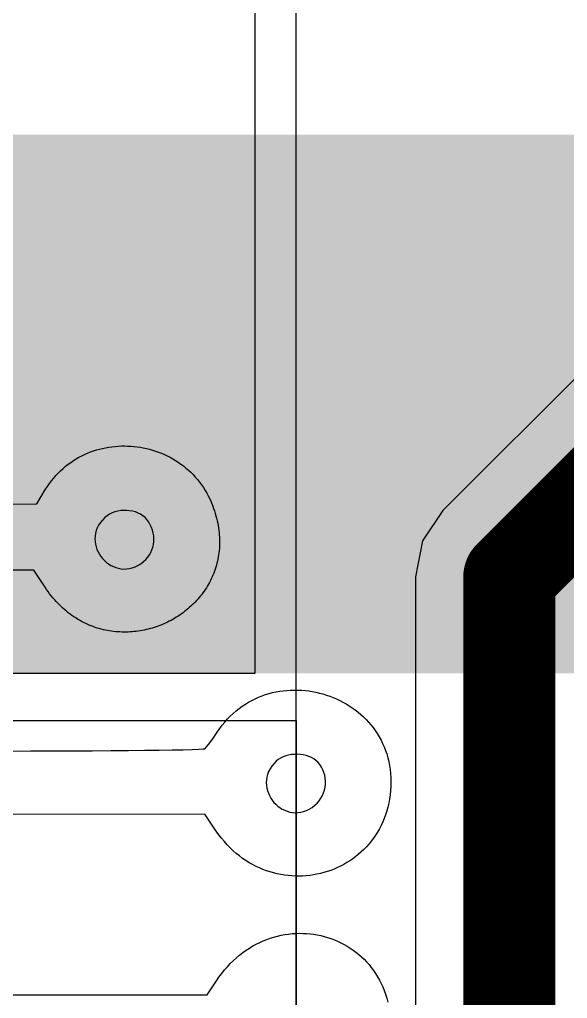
# Model space of a CAD drawing. Header units: inches. Extents: x -4 to 338, y -3 to 155.
# Drawn here: x 21.11 to 24.13, y 9.97 to 15.37 of the extents above; entities that cross this region are included whole.
import ezdxf

# ---------------------------------------------------------------- set-up
doc = ezdxf.new("R2010")
doc.units = ezdxf.units.IN
for name, color, linetype in [('Bottom Layer', 5, 'Continuous'), ('Bottom Overlay', 54, 'Continuous'), ('Top Layer', 1, 'Continuous'), ('Top Overlay', 2, 'Continuous')]:
    doc.layers.add(name, color=color, linetype=linetype)

# ---------------------------------------------------------------- blocks, each defined once
blk = doc.blocks.new('IMPORTED_IMAGE_B_1')
at = {"layer": 'Bottom Overlay'}
for p, q in [((18.2865, -7.6179), (18.3023, -7.6103)), ((18.3023, -7.6103), (18.3184, -7.6032)), ((18.3184, -7.6032), (18.3347, -7.5968)), ((18.3347, -7.5968), (18.3511, -7.5909)), ((18.3511, -7.5909), (18.3677, -7.5856)), ((18.3677, -7.5856), (18.3845, -7.5809)), ((18.3845, -7.5809), (18.4014, -7.5767)), ((18.4014, -7.5767), (18.4184, -7.5731)), ((18.4184, -7.5731), (18.4356, -7.5701)), ((18.4356, -7.5701), (18.4528, -7.5676)), ((18.4528, -7.5676), (18.4701, -7.5657)), ((18.4701, -7.5657), (18.4874, -7.5644)), ((18.4874, -7.5644), (18.5048, -7.5636)), ((18.5048, -7.5636), (18.5222, -7.5634)), ((18.5222, -7.5634), (18.5395, -7.5638)), ((18.5395, -7.5638), (18.5569, -7.5647)), ((18.5569, -7.5647), (18.5742, -7.5661)), ((18.5742, -7.5661), (18.5915, -7.5681)), ((18.5915, -7.5681), (18.6087, -7.5707)), ((18.6087, -7.5707), (18.6259, -7.5738)), ((18.6259, -7.5738), (18.6429, -7.5775)), ((18.6429, -7.5775), (18.6598, -7.5817)), ((18.6598, -7.5817), (18.6766, -7.5864)), ((18.6766, -7.5864), (18.6932, -7.5917)), ((18.6932, -7.5917), (18.7096, -7.5975)), ((18.7096, -7.5975), (18.7259, -7.6039)), ((18.7259, -7.6039), (18.742, -7.6108)), ((18.742, -7.6108), (18.7578, -7.6182)), ((18.1971, -7.6758), (18.2113, -7.6647)), ((18.2113, -7.6647), (18.2257, -7.6541)), ((18.2257, -7.6541), (18.2405, -7.6442)), ((18.2405, -7.6442), (18.2556, -7.6348)), ((18.2556, -7.6348), (18.2709, -7.6261)), ((18.2709, -7.6261), (18.2865, -7.6179)), ((18.7578, -7.6182), (18.7734, -7.6262)), ((18.7734, -7.6262), (18.7887, -7.6347)), ((18.7887, -7.6347), (18.8038, -7.6437)), ((18.8038, -7.6437), (18.8185, -7.6533)), ((18.8185, -7.6533), (18.833, -7.6633)), ((18.833, -7.6633), (18.8472, -7.6739)), ((18.1441, -7.7262), (18.1568, -7.7127)), ((18.1568, -7.7127), (18.1699, -7.6998)), ((18.1699, -7.6998), (18.1833, -7.6875)), ((18.1833, -7.6875), (18.1971, -7.6758)), ((18.8472, -7.6739), (18.861, -7.6851)), ((18.861, -7.6851), (18.8744, -7.6967)), ((18.8744, -7.6967), (18.8875, -7.7089)), ((18.8875, -7.7089), (18.9001, -7.7216)), ((18.0977, -7.7862), (18.1086, -7.7703)), ((18.1086, -7.7703), (18.12, -7.755)), ((18.12, -7.755), (18.1319, -7.7403)), ((18.1319, -7.7403), (18.1441, -7.7262)), ((18.9001, -7.7216), (18.9124, -7.7348)), ((18.9124, -7.7348), (18.9242, -7.7485)), ((18.9242, -7.7485), (18.9356, -7.7627)), ((18.9356, -7.7627), (18.9466, -7.7775)), ((18.0381, -7.8835), (18.0872, -7.8027)), ((18.0872, -7.8027), (18.0977, -7.7862)), ((18.9466, -7.7775), (18.957, -7.7927)), ((18.957, -7.7927), (18.967, -7.8085)), ((18.967, -7.8085), (18.9764, -7.8248)), ((18.9764, -7.8248), (18.9853, -7.8415)), ((18.9853, -7.8415), (18.9937, -7.8588)), ((18.9937, -7.8588), (19.0015, -7.8766)), ((19.0015, -7.8766), (19.0087, -7.8949)), ((16.9754, -7.8887), (18.0381, -7.8835)), ((18.4539, -7.9328), (18.4395, -7.9397)), ((18.469, -7.9272), (18.4539, -7.9328)), ((18.4539, -7.9328), (18.4539, -7.9328)), ((18.4849, -7.9231), (18.469, -7.9272)), ((18.469, -7.9272), (18.469, -7.9272)), ((18.5012, -7.9204), (18.4849, -7.9231)), ((18.4849, -7.9231), (18.4849, -7.9231)), ((18.5177, -7.9191), (18.5012, -7.9204)), ((18.5012, -7.9204), (18.5012, -7.9204)), ((18.5343, -7.9192), (18.5177, -7.9191)), ((18.5177, -7.9191), (18.5177, -7.9191)), ((18.5507, -7.9207), (18.5343, -7.9192)), ((18.5343, -7.9192), (18.5343, -7.9192)), ((18.5668, -7.9235), (18.5507, -7.9207)), ((18.5507, -7.9207), (18.5507, -7.9207)), ((18.5824, -7.9277), (18.5668, -7.9235)), ((18.5668, -7.9235), (18.5668, -7.9235)), ((18.5972, -7.9333), (18.5824, -7.9277)), ((18.5824, -7.9277), (18.5824, -7.9277)), ((18.6112, -7.9403), (18.5972, -7.9333)), ((18.5972, -7.9333), (18.5972, -7.9333)), ((19.0087, -7.8949), (19.0137, -7.9086)), ((19.0137, -7.9086), (19.0183, -7.9222)), ((19.0183, -7.9222), (19.0225, -7.9357)), ((19.0225, -7.9357), (19.0264, -7.9492)), ((18.3892, -7.9861), (18.3797, -8.0007)), ((18.4006, -7.9719), (18.3892, -7.9861)), ((18.3892, -7.9861), (18.3892, -7.9861)), ((18.4141, -7.958), (18.4006, -7.9719)), ((18.4006, -7.9719), (18.4006, -7.9719)), ((18.4262, -7.9482), (18.4141, -7.958)), ((18.4141, -7.958), (18.4141, -7.958)), ((18.4395, -7.9397), (18.4262, -7.9482)), ((18.4262, -7.9482), (18.4262, -7.9482)), ((18.4395, -7.9397), (18.4395, -7.9397)), ((18.6239, -7.9485), (18.6112, -7.9403)), ((18.6112, -7.9403), (18.6112, -7.9403)), ((18.6354, -7.9581), (18.6239, -7.9485)), ((18.6239, -7.9485), (18.6239, -7.9485)), ((18.6453, -7.9691), (18.6354, -7.9581)), ((18.6354, -7.9581), (18.6354, -7.9581)), ((18.6555, -7.9833), (18.6453, -7.9691)), ((18.6453, -7.9691), (18.6453, -7.9691)), ((18.6642, -7.9981), (18.6555, -7.9833)), ((18.6555, -7.9833), (18.6555, -7.9833)), ((19.0264, -7.9492), (19.0299, -7.9626)), ((19.0299, -7.9626), (19.033, -7.9759)), ((19.033, -7.9759), (19.0358, -7.9891)), ((19.0358, -7.9891), (19.0383, -8.0022)), ((18.3663, -8.0307), (18.3623, -8.0459)), ((18.3721, -8.0156), (18.3663, -8.0307)), ((18.3663, -8.0307), (18.3663, -8.0307)), ((18.3797, -8.0007), (18.3721, -8.0156)), ((18.3721, -8.0156), (18.3721, -8.0156)), ((18.3797, -8.0007), (18.3797, -8.0007)), ((18.6713, -8.0132), (18.6642, -7.9981)), ((18.6642, -7.9981), (18.6642, -7.9981)), ((18.6769, -8.0286), (18.6713, -8.0132)), ((18.6713, -8.0132), (18.6713, -8.0132)), ((18.681, -8.0442), (18.6769, -8.0286)), ((18.6769, -8.0286), (18.6769, -8.0286)), ((18.6835, -8.0599), (18.681, -8.0442)), ((18.681, -8.0442), (18.681, -8.0442)), ((19.0383, -8.0022), (19.0404, -8.0153)), ((19.0404, -8.0153), (19.0422, -8.0282)), ((19.0422, -8.0282), (19.0437, -8.0411)), ((19.0437, -8.0411), (19.0448, -8.0538)), ((18.3599, -8.0611), (18.3592, -8.0762)), ((18.3592, -8.0762), (18.3592, -8.0762)), ((18.3592, -8.0762), (18.3599, -8.0912)), ((18.3623, -8.0459), (18.3599, -8.0611)), ((18.3599, -8.0611), (18.3599, -8.0611)), ((18.3599, -8.0912), (18.3599, -8.0912)), ((18.3599, -8.0912), (18.3621, -8.106)), ((18.3623, -8.0459), (18.3623, -8.0459)), ((18.6821, -8.1067), (18.6841, -8.0913)), ((18.6845, -8.0757), (18.6835, -8.0599)), ((18.6835, -8.0599), (18.6835, -8.0599)), ((18.6841, -8.0913), (18.6845, -8.0757)), ((18.6841, -8.0913), (18.6841, -8.0913)), ((18.6845, -8.0757), (18.6845, -8.0757)), ((19.0448, -8.0538), (19.0456, -8.0665)), ((19.0456, -8.0665), (19.0461, -8.0791)), ((19.0461, -8.0791), (19.0463, -8.0915)), ((19.0463, -8.0915), (19.0462, -8.1039)), ((18.3621, -8.106), (18.3621, -8.106)), ((18.3621, -8.106), (18.3657, -8.1204)), ((18.3657, -8.1204), (18.3657, -8.1204)), ((18.3657, -8.1204), (18.3706, -8.1345)), ((18.3706, -8.1345), (18.3706, -8.1345)), ((18.3706, -8.1345), (18.3767, -8.1481)), ((18.3767, -8.1481), (18.3767, -8.1481)), ((18.3767, -8.1481), (18.3839, -8.161)), ((18.6594, -8.1646), (18.6673, -8.1509)), ((18.6673, -8.1509), (18.6737, -8.1366)), ((18.6673, -8.1509), (18.6673, -8.1509)), ((18.6737, -8.1366), (18.6786, -8.1219)), ((18.6737, -8.1366), (18.6737, -8.1366)), ((18.6786, -8.1219), (18.6821, -8.1067)), ((18.6786, -8.1219), (18.6786, -8.1219)), ((18.6821, -8.1067), (18.6821, -8.1067)), ((19.0427, -8.1523), (19.041, -8.1641)), ((19.044, -8.1403), (19.0427, -8.1523)), ((19.045, -8.1283), (19.044, -8.1403)), ((19.0457, -8.1161), (19.045, -8.1283)), ((19.0462, -8.1039), (19.0457, -8.1161)), ((18.3839, -8.161), (18.3839, -8.161)), ((18.3839, -8.161), (18.3923, -8.1734)), ((18.3923, -8.1734), (18.3923, -8.1734)), ((18.3923, -8.1734), (18.4016, -8.185)), ((18.4016, -8.185), (18.4016, -8.185)), ((18.4016, -8.185), (18.4119, -8.1958)), ((18.4119, -8.1958), (18.4119, -8.1958)), ((18.4119, -8.1958), (18.423, -8.2057)), ((18.423, -8.2057), (18.423, -8.2057)), ((18.423, -8.2057), (18.4349, -8.2145)), ((18.6118, -8.2129), (18.6271, -8.2012)), ((18.6271, -8.2012), (18.6393, -8.1898)), ((18.6271, -8.2012), (18.6271, -8.2012)), ((18.6393, -8.1898), (18.6501, -8.1776)), ((18.6393, -8.1898), (18.6393, -8.1898)), ((18.6501, -8.1776), (18.6594, -8.1646)), ((18.6501, -8.1776), (18.6501, -8.1776)), ((18.6594, -8.1646), (18.6594, -8.1646)), ((19.0345, -8.1988), (19.0318, -8.2101)), ((19.037, -8.1873), (19.0345, -8.1988)), ((19.0391, -8.1758), (19.037, -8.1873)), ((19.041, -8.1641), (19.0391, -8.1758)), ((18.0217, -8.2482), (16.267, -8.2482)), ((18.0844, -8.3432), (18.0217, -8.2482)), ((18.4349, -8.2145), (18.4349, -8.2145)), ((18.4349, -8.2145), (18.4475, -8.2223)), ((18.4475, -8.2223), (18.4475, -8.2223)), ((18.4475, -8.2223), (18.4608, -8.229)), ((18.4608, -8.229), (18.4608, -8.229)), ((18.4608, -8.229), (18.4746, -8.2344)), ((18.4746, -8.2344), (18.4746, -8.2344)), ((18.4746, -8.2344), (18.4889, -8.2384)), ((18.4889, -8.2384), (18.4889, -8.2384)), ((18.4889, -8.2384), (18.5036, -8.2411)), ((18.5036, -8.2411), (18.5036, -8.2411)), ((18.5036, -8.2411), (18.5186, -8.2422)), ((18.5186, -8.2422), (18.5339, -8.2418)), ((18.5186, -8.2422), (18.5186, -8.2422)), ((18.5339, -8.2418), (18.5494, -8.2397)), ((18.5339, -8.2418), (18.5339, -8.2418)), ((18.5494, -8.2397), (18.565, -8.2358)), ((18.5494, -8.2397), (18.5494, -8.2397)), ((18.565, -8.2358), (18.5807, -8.2301)), ((18.565, -8.2358), (18.565, -8.2358)), ((18.5807, -8.2301), (18.5963, -8.2225)), ((18.5807, -8.2301), (18.5807, -8.2301)), ((18.5963, -8.2225), (18.6118, -8.2129)), ((18.5963, -8.2225), (18.5963, -8.2225)), ((18.6118, -8.2129), (18.6118, -8.2129)), ((19.0183, -8.2542), (19.0143, -8.2649)), ((19.0221, -8.2434), (19.0183, -8.2542)), ((19.0256, -8.2324), (19.0221, -8.2434)), ((19.0288, -8.2213), (19.0256, -8.2324)), ((19.0318, -8.2101), (19.0288, -8.2213)), ((18.9958, -8.3063), (18.9906, -8.3163)), ((19.0008, -8.2962), (18.9958, -8.3063)), ((19.0055, -8.2859), (19.0008, -8.2962)), ((19.01, -8.2755), (19.0055, -8.2859)), ((19.0143, -8.2649), (19.01, -8.2755)), ((18.0926, -8.3553), (18.0844, -8.3432)), ((18.1009, -8.3671), (18.0926, -8.3553)), ((18.1094, -8.3785), (18.1009, -8.3671)), ((18.9613, -8.3642), (18.9548, -8.3733)), ((18.9675, -8.3549), (18.9613, -8.3642)), ((18.9736, -8.3455), (18.9675, -8.3549)), ((18.9795, -8.3359), (18.9736, -8.3455)), ((18.9852, -8.3262), (18.9795, -8.3359)), ((18.9906, -8.3163), (18.9852, -8.3262)), ((18.1181, -8.3897), (18.1094, -8.3785)), ((18.1269, -8.4005), (18.1181, -8.3897)), ((18.1359, -8.411), (18.1269, -8.4005)), ((18.145, -8.4211), (18.1359, -8.411)), ((18.1542, -8.431), (18.145, -8.4211)), ((18.9194, -8.4164), (18.9117, -8.4246)), ((18.9268, -8.4081), (18.9194, -8.4164)), ((18.9341, -8.3996), (18.9268, -8.4081)), ((18.9412, -8.391), (18.9341, -8.3996)), ((18.9481, -8.3822), (18.9412, -8.391)), ((18.9548, -8.3733), (18.9481, -8.3822)), ((18.1636, -8.4405), (18.1542, -8.431)), ((18.1731, -8.4497), (18.1636, -8.4405)), ((18.1827, -8.4586), (18.1731, -8.4497)), ((18.1925, -8.4672), (18.1827, -8.4586)), ((18.2023, -8.4755), (18.1925, -8.4672)), ((18.2123, -8.4835), (18.2023, -8.4755)), ((18.8624, -8.4698), (18.8537, -8.4767)), ((18.871, -8.4627), (18.8624, -8.4698)), ((18.8795, -8.4554), (18.871, -8.4627)), ((18.8878, -8.448), (18.8795, -8.4554)), ((18.896, -8.4403), (18.8878, -8.448)), ((18.9039, -8.4325), (18.896, -8.4403)), ((18.9117, -8.4246), (18.9039, -8.4325)), ((18.2223, -8.4911), (18.2123, -8.4835)), ((18.2325, -8.4985), (18.2223, -8.4911)), ((18.2428, -8.5056), (18.2325, -8.4985)), ((18.2531, -8.5123), (18.2428, -8.5056)), ((18.2636, -8.5188), (18.2531, -8.5123)), ((18.2741, -8.525), (18.2636, -8.5188)), ((18.2848, -8.5309), (18.2741, -8.525)), ((18.7786, -8.5253), (18.7687, -8.5305)), ((18.7884, -8.5199), (18.7786, -8.5253)), ((18.7981, -8.5143), (18.7884, -8.5199)), ((18.8077, -8.5085), (18.7981, -8.5143)), ((18.8172, -8.5025), (18.8077, -8.5085)), ((18.8265, -8.4963), (18.8172, -8.5025)), ((18.8357, -8.49), (18.8265, -8.4963)), ((18.8447, -8.4834), (18.8357, -8.49)), ((18.8537, -8.4767), (18.8447, -8.4834)), ((18.2955, -8.5364), (18.2848, -8.5309)), ((18.3062, -8.5418), (18.2955, -8.5364)), ((18.3171, -8.5468), (18.3062, -8.5418)), ((18.328, -8.5515), (18.3171, -8.5468)), ((18.3389, -8.5559), (18.328, -8.5515)), ((18.35, -8.5601), (18.3389, -8.5559)), ((18.361, -8.564), (18.35, -8.5601)), ((18.3721, -8.5676), (18.361, -8.564)), ((18.3833, -8.5709), (18.3721, -8.5676)), ((18.3945, -8.574), (18.3833, -8.5709)), ((18.4057, -8.5768), (18.3945, -8.574)), ((18.417, -8.5793), (18.4057, -8.5768)), ((18.4283, -8.5816), (18.417, -8.5793)), ((18.4396, -8.5836), (18.4283, -8.5816)), ((18.451, -8.5853), (18.4396, -8.5836)), ((18.6092, -8.5831), (18.598, -8.5848)), ((18.6203, -8.5811), (18.6092, -8.5831)), ((18.6313, -8.5789), (18.6203, -8.5811)), ((18.6423, -8.5765), (18.6313, -8.5789)), ((18.6533, -8.5739), (18.6423, -8.5765)), ((18.6642, -8.571), (18.6533, -8.5739)), ((18.675, -8.5679), (18.6642, -8.571)), ((18.6857, -8.5646), (18.675, -8.5679)), ((18.6964, -8.5611), (18.6857, -8.5646)), ((18.707, -8.5573), (18.6964, -8.5611)), ((18.7175, -8.5534), (18.707, -8.5573)), ((18.7279, -8.5492), (18.7175, -8.5534)), ((18.7383, -8.5448), (18.7279, -8.5492)), ((18.7485, -8.5402), (18.7383, -8.5448)), ((18.7586, -8.5355), (18.7485, -8.5402)), ((18.7687, -8.5305), (18.7586, -8.5355)), ((18.4623, -8.5868), (18.451, -8.5853)), ((18.4737, -8.588), (18.4623, -8.5868)), ((18.485, -8.5889), (18.4737, -8.588)), ((18.4964, -8.5896), (18.485, -8.5889)), ((18.5078, -8.5901), (18.4964, -8.5896)), ((18.5191, -8.5903), (18.5078, -8.5901)), ((18.5304, -8.5902), (18.5191, -8.5903)), ((18.5418, -8.5899), (18.5304, -8.5902)), ((18.5531, -8.5894), (18.5418, -8.5899)), ((18.5644, -8.5886), (18.5531, -8.5894)), ((18.5756, -8.5876), (18.5644, -8.5886)), ((18.5869, -8.5863), (18.5756, -8.5876)), ((18.598, -8.5848), (18.5869, -8.5863)), ((19.2243, -8.9666), (19.2427, -8.9575)), ((19.2427, -8.9575), (19.2614, -8.9493)), ((19.2614, -8.9493), (19.2803, -8.9418)), ((19.2803, -8.9418), (19.2994, -8.9351)), ((19.2994, -8.9351), (19.3188, -8.9293)), ((19.3188, -8.9293), (19.3383, -8.9242)), ((19.3383, -8.9242), (19.358, -8.9199)), ((19.358, -8.9199), (19.3778, -8.9163)), ((19.3778, -8.9163), (19.3977, -8.9136)), ((19.3977, -8.9136), (19.4176, -8.9115)), ((19.4176, -8.9115), (19.4377, -8.9103)), ((19.4377, -8.9103), (19.4577, -8.9098)), ((19.4577, -8.9098), (19.4777, -8.91)), ((19.4777, -8.91), (19.4977, -8.9109)), ((19.4977, -8.9109), (19.5177, -8.9126)), ((19.5177, -8.9126), (19.5376, -8.915)), ((19.5376, -8.915), (19.5573, -8.9181)), ((19.5573, -8.9181), (19.577, -8.9218)), ((19.577, -8.9218), (19.5965, -8.9263)), ((19.5965, -8.9263), (19.6158, -8.9315)), ((19.6158, -8.9315), (19.6349, -8.9373)), ((19.6349, -8.9373), (19.6538, -8.9438)), ((19.6538, -8.9438), (19.6725, -8.951)), ((19.6725, -8.951), (19.6908, -8.9589)), ((19.6908, -8.9589), (19.7089, -8.9673)), ((19.1372, -9.0245), (19.1539, -9.0112)), ((19.1539, -9.0112), (19.1709, -8.9988)), ((19.1709, -8.9988), (19.1884, -8.9873)), ((19.1884, -8.9873), (19.2062, -8.9765)), ((19.2062, -8.9765), (19.2243, -8.9666)), ((19.7089, -8.9673), (19.7266, -8.9765)), ((19.7266, -8.9765), (19.744, -8.9862)), ((19.744, -8.9862), (19.761, -8.9966)), ((19.761, -8.9966), (19.7776, -9.0076)), ((19.7776, -9.0076), (19.7937, -9.0193)), ((19.075, -9.0862), (19.0898, -9.0695)), ((19.0898, -9.0695), (19.1052, -9.0536)), ((19.1052, -9.0536), (19.1209, -9.0386)), ((19.1209, -9.0386), (19.1372, -9.0245)), ((19.7937, -9.0193), (19.8095, -9.0315)), ((19.8095, -9.0315), (19.8247, -9.0443)), ((19.8247, -9.0443), (19.8394, -9.0577)), ((19.8394, -9.0577), (19.8536, -9.0718)), ((19.0338, -9.1418), (19.0469, -9.1224)), ((19.0469, -9.1224), (19.0607, -9.1039)), ((19.0607, -9.1039), (19.075, -9.0862)), ((19.8536, -9.0718), (19.8673, -9.0863)), ((19.8673, -9.0863), (19.8804, -9.1015)), ((19.8804, -9.1015), (19.8928, -9.1172)), ((19.8928, -9.1172), (19.9047, -9.1335)), ((18.9926, -9.201), (19.0126, -9.1732)), ((19.0126, -9.1732), (19.0338, -9.1418)), ((19.9047, -9.1335), (19.9159, -9.1503)), ((19.9159, -9.1503), (19.9264, -9.1677)), ((19.9264, -9.1677), (19.9362, -9.1856)), ((18.9647, -9.2334), (18.9758, -9.222)), ((18.9758, -9.222), (18.9926, -9.201)), ((19.9362, -9.1856), (19.9453, -9.204)), ((19.9453, -9.204), (19.9536, -9.223)), ((19.9536, -9.223), (19.9612, -9.2425)), ((17.8834, -9.2463), (18.0039, -9.2459)), ((18.0039, -9.2459), (18.1215, -9.2455)), ((18.1215, -9.2455), (18.2353, -9.2449)), ((18.2353, -9.2449), (18.3443, -9.2443)), ((18.3443, -9.2443), (18.4476, -9.2436)), ((18.4476, -9.2436), (18.5443, -9.2428)), ((18.5443, -9.2428), (18.6333, -9.2419)), ((18.6333, -9.2419), (18.7138, -9.2409)), ((18.7138, -9.2409), (18.7848, -9.2399)), ((18.7848, -9.2399), (18.8454, -9.2387)), ((18.8454, -9.2387), (18.8947, -9.2375)), ((18.8947, -9.2375), (18.9316, -9.2362)), ((18.9316, -9.2362), (18.9552, -9.2348)), ((18.9552, -9.2348), (18.9647, -9.2334)), ((19.3828, -9.285), (19.3701, -9.293)), ((19.3966, -9.2783), (19.3828, -9.285)), ((19.3828, -9.285), (19.3828, -9.285)), ((19.4112, -9.2729), (19.3966, -9.2783)), ((19.3966, -9.2783), (19.3966, -9.2783)), ((19.4266, -9.2688), (19.4112, -9.2729)), ((19.4112, -9.2729), (19.4112, -9.2729)), ((19.4426, -9.266), (19.4266, -9.2688)), ((19.4266, -9.2688), (19.4266, -9.2688)), ((19.4588, -9.2645), (19.4426, -9.266)), ((19.4426, -9.266), (19.4426, -9.266)), ((19.4752, -9.2642), (19.4588, -9.2645)), ((19.4588, -9.2645), (19.4588, -9.2645)), ((19.4915, -9.2652), (19.4752, -9.2642)), ((19.4752, -9.2642), (19.4752, -9.2642)), ((19.5076, -9.2675), (19.4915, -9.2652)), ((19.4915, -9.2652), (19.4915, -9.2652)), ((19.5232, -9.271), (19.5076, -9.2675)), ((19.5076, -9.2675), (19.5076, -9.2675)), ((19.5383, -9.2758), (19.5232, -9.271)), ((19.5232, -9.271), (19.5232, -9.271)), ((19.5524, -9.2819), (19.5383, -9.2758)), ((19.5383, -9.2758), (19.5383, -9.2758)), ((19.5656, -9.2892), (19.5524, -9.2819)), ((19.5524, -9.2819), (19.5524, -9.2819)), ((19.9612, -9.2425), (19.9679, -9.2624)), ((19.9679, -9.2624), (19.9739, -9.2829)), ((19.9739, -9.2829), (19.9789, -9.3039)), ((19.3338, -9.3303), (19.3243, -9.3449)), ((19.3452, -9.3161), (19.3338, -9.3303)), ((19.3338, -9.3303), (19.3338, -9.3303)), ((19.3587, -9.3023), (19.3452, -9.3161)), ((19.3452, -9.3161), (19.3452, -9.3161)), ((19.3701, -9.293), (19.3587, -9.3023)), ((19.3587, -9.3023), (19.3587, -9.3023)), ((19.3701, -9.293), (19.3701, -9.293)), ((19.5775, -9.2977), (19.5656, -9.2892)), ((19.5656, -9.2892), (19.5656, -9.2892)), ((19.5881, -9.3075), (19.5775, -9.2977)), ((19.5775, -9.2977), (19.5775, -9.2977)), ((19.5989, -9.3204), (19.5881, -9.3075)), ((19.5881, -9.3075), (19.5881, -9.3075)), ((19.6082, -9.3343), (19.5989, -9.3204)), ((19.5989, -9.3204), (19.5989, -9.3204)), ((19.6158, -9.349), (19.6082, -9.3343)), ((19.6082, -9.3343), (19.6082, -9.3343)), ((19.9789, -9.3039), (19.9831, -9.3253)), ((19.9831, -9.3253), (19.9864, -9.3473)), ((19.3069, -9.3901), (19.3045, -9.4053)), ((19.3109, -9.3749), (19.3069, -9.3901)), ((19.3069, -9.3901), (19.3069, -9.3901)), ((19.3167, -9.3598), (19.3109, -9.3749)), ((19.3109, -9.3749), (19.3109, -9.3749)), ((19.3243, -9.3449), (19.3167, -9.3598)), ((19.3167, -9.3598), (19.3167, -9.3598)), ((19.3243, -9.3449), (19.3243, -9.3449)), ((19.6218, -9.3642), (19.6158, -9.349)), ((19.6158, -9.349), (19.6158, -9.349)), ((19.6262, -9.38), (19.6218, -9.3642)), ((19.6218, -9.3642), (19.6218, -9.3642)), ((19.629, -9.3962), (19.6262, -9.38)), ((19.6262, -9.38), (19.6262, -9.38)), ((19.9864, -9.3473), (19.9888, -9.3697)), ((19.9888, -9.3697), (19.9902, -9.3925)), ((19.9902, -9.3925), (19.9906, -9.4158)), ((19.3045, -9.4053), (19.3038, -9.4204)), ((19.3038, -9.4204), (19.3038, -9.4204)), ((19.3038, -9.4204), (19.3045, -9.4354)), ((19.3045, -9.4053), (19.3045, -9.4053)), ((19.3045, -9.4354), (19.3045, -9.4354)), ((19.3045, -9.4354), (19.3067, -9.4502)), ((19.6245, -9.4614), (19.628, -9.4452)), ((19.628, -9.4452), (19.6299, -9.4289)), ((19.628, -9.4452), (19.628, -9.4452)), ((19.6302, -9.4125), (19.629, -9.3962)), ((19.629, -9.3962), (19.629, -9.3962)), ((19.6299, -9.4289), (19.6302, -9.4125)), ((19.6299, -9.4289), (19.6299, -9.4289)), ((19.6302, -9.4125), (19.6302, -9.4125)), ((19.9901, -9.4404), (19.9886, -9.4644)), ((19.9906, -9.4158), (19.9901, -9.4404)), ((19.3067, -9.4502), (19.3067, -9.4502)), ((19.3067, -9.4502), (19.3103, -9.4647)), ((19.3103, -9.4647), (19.3103, -9.4647)), ((19.3103, -9.4647), (19.3152, -9.4787)), ((19.3152, -9.4787), (19.3152, -9.4787)), ((19.3152, -9.4787), (19.3213, -9.4923)), ((19.3213, -9.4923), (19.3213, -9.4923)), ((19.3213, -9.4923), (19.3285, -9.5053)), ((19.6049, -9.5069), (19.613, -9.4923)), ((19.613, -9.4923), (19.6195, -9.4771)), ((19.613, -9.4923), (19.613, -9.4923)), ((19.6195, -9.4771), (19.6245, -9.4614)), ((19.6195, -9.4771), (19.6195, -9.4771)), ((19.6245, -9.4614), (19.6245, -9.4614)), ((19.9862, -9.4879), (19.9829, -9.5109)), ((19.9886, -9.4644), (19.9862, -9.4879)), ((19.3285, -9.5053), (19.3285, -9.5053)), ((19.3285, -9.5053), (19.3369, -9.5176)), ((19.3369, -9.5176), (19.3369, -9.5176)), ((19.3369, -9.5176), (19.3462, -9.5292)), ((19.3462, -9.5292), (19.3462, -9.5292)), ((19.3462, -9.5292), (19.3565, -9.54)), ((19.3565, -9.54), (19.3565, -9.54)), ((19.3565, -9.54), (19.3676, -9.5499)), ((19.3676, -9.5499), (19.3676, -9.5499)), ((19.3676, -9.5499), (19.3795, -9.5588)), ((19.5564, -9.5571), (19.5717, -9.5454)), ((19.5717, -9.5454), (19.5843, -9.5336)), ((19.5717, -9.5454), (19.5717, -9.5454)), ((19.5843, -9.5336), (19.5953, -9.5207)), ((19.5843, -9.5336), (19.5843, -9.5336)), ((19.5953, -9.5207), (19.6049, -9.5069)), ((19.5953, -9.5207), (19.5953, -9.5207)), ((19.6049, -9.5069), (19.6049, -9.5069)), ((19.9736, -9.5554), (19.9678, -9.5767)), ((19.9787, -9.5334), (19.9736, -9.5554)), ((19.9829, -9.5109), (19.9787, -9.5334)), ((18.9645, -9.5936), (17.1117, -9.5976)), ((19.0281, -9.6876), (18.9645, -9.5936)), ((19.3795, -9.5588), (19.3795, -9.5588)), ((19.3795, -9.5588), (19.3921, -9.5666)), ((19.3921, -9.5666), (19.3921, -9.5666)), ((19.3921, -9.5666), (19.4054, -9.5732)), ((19.4054, -9.5732), (19.4054, -9.5732)), ((19.4054, -9.5732), (19.4192, -9.5786)), ((19.4192, -9.5786), (19.4192, -9.5786)), ((19.4192, -9.5786), (19.4335, -9.5827)), ((19.4335, -9.5827), (19.4335, -9.5827)), ((19.4335, -9.5827), (19.4482, -9.5853)), ((19.4482, -9.5853), (19.4482, -9.5853)), ((19.4482, -9.5853), (19.4632, -9.5865)), ((19.4632, -9.5865), (19.4785, -9.586)), ((19.4632, -9.5865), (19.4632, -9.5865)), ((19.4785, -9.586), (19.494, -9.5839)), ((19.4785, -9.586), (19.4785, -9.586)), ((19.494, -9.5839), (19.5096, -9.5801)), ((19.494, -9.5839), (19.494, -9.5839)), ((19.5096, -9.5801), (19.5253, -9.5744)), ((19.5096, -9.5801), (19.5096, -9.5801)), ((19.5253, -9.5744), (19.5409, -9.5667)), ((19.5253, -9.5744), (19.5253, -9.5744)), ((19.5409, -9.5667), (19.5564, -9.5571)), ((19.5409, -9.5667), (19.5409, -9.5667)), ((19.5564, -9.5571), (19.5564, -9.5571)), ((19.9611, -9.5976), (19.9537, -9.6179)), ((19.9678, -9.5767), (19.9611, -9.5976)), ((19.9366, -9.6568), (19.927, -9.6754)), ((19.9455, -9.6376), (19.9366, -9.6568)), ((19.9537, -9.6179), (19.9455, -9.6376)), ((19.0424, -9.7079), (19.0281, -9.6876)), ((19.0573, -9.7273), (19.0424, -9.7079)), ((19.9057, -9.7108), (19.894, -9.7277)), ((19.9166, -9.6934), (19.9057, -9.7108)), ((19.927, -9.6754), (19.9166, -9.6934)), ((19.0726, -9.7458), (19.0573, -9.7273)), ((19.0884, -9.7635), (19.0726, -9.7458)), ((19.1046, -9.7802), (19.0884, -9.7635)), ((19.869, -9.7595), (19.8556, -9.7745)), ((19.8818, -9.7439), (19.869, -9.7595)), ((19.894, -9.7277), (19.8818, -9.7439)), ((19.1212, -9.796), (19.1046, -9.7802)), ((19.1383, -9.8109), (19.1212, -9.796)), ((19.1556, -9.825), (19.1383, -9.8109)), ((19.1734, -9.8382), (19.1556, -9.825)), ((19.8122, -9.8158), (19.7968, -9.8283)), ((19.8272, -9.8027), (19.8122, -9.8158)), ((19.8417, -9.7889), (19.8272, -9.8027)), ((19.8556, -9.7745), (19.8417, -9.7889)), ((19.1914, -9.8505), (19.1734, -9.8382)), ((19.2097, -9.862), (19.1914, -9.8505)), ((19.2283, -9.8726), (19.2097, -9.862)), ((19.2472, -9.8824), (19.2283, -9.8726)), ((19.7308, -9.8717), (19.7133, -9.8809)), ((19.7479, -9.8618), (19.7308, -9.8717)), ((19.7646, -9.8513), (19.7479, -9.8618)), ((19.7809, -9.8401), (19.7646, -9.8513)), ((19.7968, -9.8283), (19.7809, -9.8401)), ((19.2663, -9.8913), (19.2472, -9.8824)), ((19.2855, -9.8994), (19.2663, -9.8913)), ((19.305, -9.9067), (19.2855, -9.8994)), ((19.3246, -9.9132), (19.305, -9.9067)), ((19.3443, -9.9189), (19.3246, -9.9132)), ((19.3642, -9.9237), (19.3443, -9.9189)), ((19.3841, -9.9278), (19.3642, -9.9237)), ((19.4041, -9.931), (19.3841, -9.9278)), ((19.4242, -9.9335), (19.4041, -9.931)), ((19.4442, -9.9352), (19.4242, -9.9335)), ((19.5438, -9.9322), (19.5241, -9.9343)), ((19.5635, -9.9294), (19.5438, -9.9322)), ((19.583, -9.9258), (19.5635, -9.9294)), ((19.6023, -9.9215), (19.583, -9.9258)), ((19.6214, -9.9165), (19.6023, -9.9215)), ((19.6403, -9.9108), (19.6214, -9.9165)), ((19.659, -9.9044), (19.6403, -9.9108)), ((19.6774, -9.8972), (19.659, -9.9044)), ((19.6955, -9.8894), (19.6774, -9.8972)), ((19.7133, -9.8809), (19.6955, -9.8894)), ((19.4642, -9.9361), (19.4442, -9.9352)), ((19.4842, -9.9363), (19.4642, -9.9361)), ((19.5042, -9.9357), (19.4842, -9.9363)), ((19.5241, -9.9343), (19.5042, -9.9357))]:
    blk.add_line(p, q, dxfattribs=at)
blk = doc.blocks.new('IMPORTED_IMAGE_B_2')
at = {"layer": 'Top Overlay'}
for p, q in [((19.4057, -10.2584), (19.4258, -10.2555)), ((19.4258, -10.2555), (19.4458, -10.2534)), ((19.4458, -10.2534), (19.4659, -10.2521)), ((19.4659, -10.2521), (19.4859, -10.2515)), ((19.4859, -10.2515), (19.5058, -10.2517)), ((19.5058, -10.2517), (19.5257, -10.2527)), ((19.5257, -10.2527), (19.5455, -10.2545)), ((19.5455, -10.2545), (19.5651, -10.257)), ((19.5651, -10.257), (19.5846, -10.2603)), ((19.2296, -10.3215), (19.2485, -10.3111)), ((19.2485, -10.3111), (19.2677, -10.3016)), ((19.2677, -10.3016), (19.287, -10.293)), ((19.287, -10.293), (19.3065, -10.2852)), ((19.3065, -10.2852), (19.3261, -10.2782)), ((19.3261, -10.2782), (19.3459, -10.272)), ((19.3459, -10.272), (19.3657, -10.2667)), ((19.3657, -10.2667), (19.3857, -10.2622)), ((19.3857, -10.2622), (19.4057, -10.2584)), ((19.5846, -10.2603), (19.6039, -10.2643)), ((19.6039, -10.2643), (19.623, -10.269)), ((19.623, -10.269), (19.6419, -10.2745)), ((19.6419, -10.2745), (19.6605, -10.2807)), ((19.6605, -10.2807), (19.6789, -10.2876)), ((19.6789, -10.2876), (19.697, -10.2953)), ((19.697, -10.2953), (19.7148, -10.3036)), ((19.7148, -10.3036), (19.7322, -10.3126)), ((19.1567, -10.3715), (19.1745, -10.3577)), ((19.1745, -10.3577), (19.1926, -10.3447)), ((19.1926, -10.3447), (19.211, -10.3327)), ((19.211, -10.3327), (19.2296, -10.3215)), ((19.7322, -10.3126), (19.7493, -10.3224)), ((19.7493, -10.3224), (19.766, -10.3328)), ((19.766, -10.3328), (19.7822, -10.3439)), ((19.7822, -10.3439), (19.7981, -10.3557)), ((19.7981, -10.3557), (19.8135, -10.3682)), ((19.0892, -10.4356), (19.1055, -10.4183)), ((19.1055, -10.4183), (19.1222, -10.4018)), ((19.1222, -10.4018), (19.1393, -10.3862)), ((19.1393, -10.3862), (19.1567, -10.3715)), ((19.8135, -10.3682), (19.8284, -10.3813)), ((19.8284, -10.3813), (19.8428, -10.395)), ((19.8428, -10.395), (19.8567, -10.4095)), ((19.8567, -10.4095), (19.8701, -10.4245)), ((19.0429, -10.4933), (19.0579, -10.4731)), ((19.0579, -10.4731), (19.0733, -10.4539)), ((19.0733, -10.4539), (19.0892, -10.4356)), ((19.8701, -10.4245), (19.8828, -10.4402)), ((19.8828, -10.4402), (19.895, -10.4566)), ((19.895, -10.4566), (19.9066, -10.4735)), ((19.9066, -10.4735), (19.9175, -10.4911)), ((18.9776, -10.5915), (19.0285, -10.5143)), ((19.0285, -10.5143), (19.0429, -10.4933)), ((19.9175, -10.4911), (19.9277, -10.5093)), ((19.9277, -10.5093), (19.9373, -10.5281)), ((19.9373, -10.5281), (19.9462, -10.5475)), ((19.9462, -10.5475), (19.9543, -10.5675)), ((19.9543, -10.5675), (19.9617, -10.5881)), ((15.2586, -10.5915), (18.9776, -10.5915)), ((19.9617, -10.5881), (19.9683, -10.6092)), ((19.9683, -10.6092), (19.9741, -10.631))]:
    blk.add_line(p, q, dxfattribs=at)

msp = doc.modelspace()

# ---------------------------------------------------------------- hatches: boundary and pattern name
at = {"layer": 'Bottom Layer'}
msp.add_hatch(color=5, dxfattribs=at).paths.add_polyline_path([(14.5796, 11.7602), (31.0134, 11.7602), (31.0134, 14.732), (14.5796, 14.732)])

# ---------------------------------------------------------------- linework, layer by layer
for p, q in [((22.4028, 96.266), (22.4028, 11.7602)), ((22.6314, -1.4478), (22.6314, 96.2914)), ((22.4028, 11.7602), (14.5796, 11.7602)), ((14.5796, 11.5012), (22.6314, 11.5012)), ((22.6314, 11.5012), (22.6314, -1.4478))]:
    msp.add_line(p, q, dxfattribs=at)
at = {"layer": 'Top Layer'}
for p, q in [((24.3598, 13.5798), (23.4396, 12.6596)), ((23.4396, 12.6596), (23.3273, 12.4916)), ((23.3273, 12.4916), (23.2879, 12.2934)), ((23.2879, 12.2934), (23.2879, 5.1408))]:
    msp.add_line(p, q, dxfattribs=at)
for points in [[(23.8058, 12.2934, 0.508, 0.508, 0), (24.726, 13.2136, 0.508, 0.508, 0)], [(23.8058, 5.1408, 0.508, 0.508, 0), (23.8058, 12.2934, 0.508, 0.508, 0)]]:
    msp.add_lwpolyline(points, format="xyseb", dxfattribs=at)
msp.add_lwpolyline([(23.6788, 12.2934, 0.254, 0.254, 1), (23.9328, 12.2934, 0.254, 0.254, 1)], format="xyseb", close=True, dxfattribs=at)
msp.add_lwpolyline([(23.6788, 12.2934, 0.254, 0.254, 1), (23.9328, 12.2934, 0.254, 0.254, 1)], format="xyseb", close=True, dxfattribs=at)

# ---------------------------------------------------------------- block references
for name in ['IMPORTED_IMAGE_B_1', 'IMPORTED_IMAGE_B_2']:
    msp.add_blockref(name, (3.1621, 20.5787))

doc.saveas('drawing.dxf')
